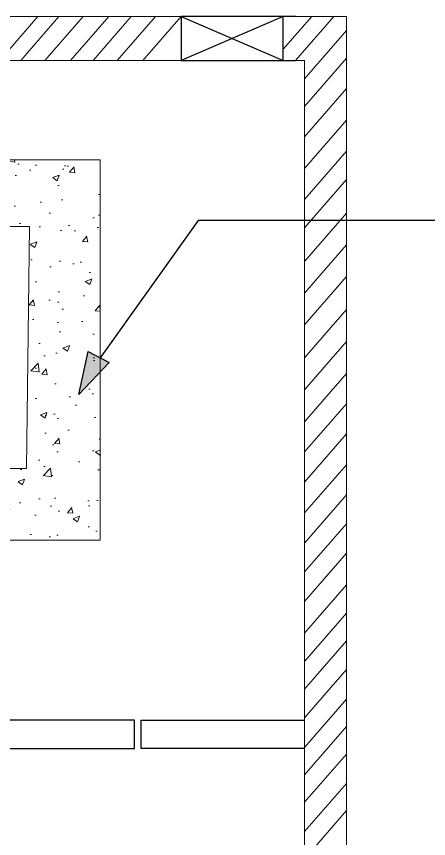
# Paper-space layout 'Plano Corte 1' of a CAD drawing. Header units: millimetres. Extents: x 0 to 420, y 0 to 297.
# Drawn here: x 288.4 to 323, y 180.8 to 249.9 of the extents above; entities that cross this region are included whole.
import ezdxf

# ---------------------------------------------------------------- set-up
doc = ezdxf.new("R2010")
doc.units = ezdxf.units.MM
doc.linetypes.add('PHANTOM', pattern=[2.5, 1.25, -0.25, 0.25, -0.25, 0.25, -0.25])
for name, color, linetype, lineweight in [('EQUIPO', 4, 'Continuous', 20), ('MUROS', 250, 'Continuous', 0), ('TIERRA', 214, 'PHANTOM', 25)]:
    doc.layers.add(name, color=color, linetype=linetype, lineweight=lineweight)

psp = doc.layouts.new('Plano Corte 1')

# ---------------------------------------------------------------- hatches: boundary and pattern name
at = {"layer": 'EQUIPO'}
h = psp.add_hatch(dxfattribs=at)
h.set_pattern_fill('AR-CONC', color=251, scale=0.030478)
h.set_pattern_definition([(50, (-11965.0772, -7765.6415), (5.5526762, -0.485796), [0.5806113, -6.3867246]), (355, (-11965.077, -7765.6415), (-1.074159, 5.823085), [0.464489, -5.1093975]), (100.451445, (-11964.6145, -7765.682), (4.4785172, 5.3372887), [0.4934437, -5.4278852]), (46.1842, (-11965.077, -7764.093), (8.2620242, -1.281378), [0.870917, -9.580087]), (96.63556, (-11964.389, -7764.2), (7.235671, 7.541124), [0.740166, -8.141835]), (351.18415, (-11965.077, -7764.093), (7.235671, 7.541124), [0.6967326, -7.6640614]), (21, (-11964.303, -7764.4803), (4.6209466, -3.1168678), [0.5806113, -6.3867246]), (326, (-11964.303, -7764.4803), (1.8836198, 5.6137333), [0.464489, -5.1093797]), (71.451445, (-11963.918, -7764.74), (6.5045664, 2.4968655), [0.4934437, -5.4278759]), (37.5, (-11965.0772, -7765.6415), (0.09413533, 2.57709257), [0, -5.0474478, 0, -5.1867945, 0, -5.1287334]), (7.5, (-11965.0772, -7765.6415), (2.0365487, 3.0533321), [0, -2.957247, 0, -4.93132554, 0, -1.9547248]), (327.5, (-11966.8036, -7765.6415), (4.1325688, -0.1746023), [0, -1.9353711, 0, -6.0383578, 0, -8.0124363]), (317.5, (-11967.5777, -7765.6415), (4.5147234, 0.7749558), [0, -2.5159824, 0, -4.0100889, 0, -5.689991])])
h.paths.add_polyline_path([(246.603, 237.873), (246.603, 205.909), (295.454, 205.909), (295.454, 237.873)])
h.paths.add_polyline_path([(252.378, 232.183), (289.534, 232.287), (289.274, 211.925), (252.378, 211.925)], flags=16)
at = {"layer": 'MUROS', "linetype": 'ByBlock', "lineweight": -2, "ltscale": 2}
h = psp.add_hatch(color=256, dxfattribs=at)
h.dxf.hatch_style = 1
h.paths.add_polyline_path([(294.458, 221.766), (293.669, 218.14), (296.215, 220.837)])

# ---------------------------------------------------------------- linework, layer by layer
at = {"layer": 'EQUIPO', "color": 251}
for p, q in [((246.603, 237.873), (295.454, 237.873)), ((295.454, 237.873), (295.454, 205.909)), ((252.378, 232.183), (289.534, 232.287)), ((289.534, 232.287), (289.274, 211.925)), ((289.274, 211.925), (252.378, 211.925)), ((295.454, 205.909), (246.603, 205.909))]:
    psp.add_line(p, q, dxfattribs=at)
at = {"layer": 'MUROS'}
for p, q in [((316.149, 249.937), (226.224, 249.937)), ((290.217, 249.937), (287.004, 246.243)), ((291.996, 249.937), (288.783, 246.243)), ((294.032, 249.937), (290.819, 246.243)), ((296.178, 249.937), (292.965, 246.243)), ((298.07, 249.937), (294.857, 246.243)), ((300.106, 249.937), (296.893, 246.243)), ((302.252, 249.937), (299.039, 246.243)), ((313.22, 249.937), (310.831, 247.19)), ((315.07, 249.937), (311.857, 246.243)), ((316.149, 158.706), (316.149, 249.937)), ((316.149, 248.75), (312.62, 244.694)), ((227.896, 246.243), (312.62, 246.243)), ((316.149, 246.433), (312.62, 242.377)), ((312.62, 246.243), (312.62, 162.503)), ((316.149, 243.883), (312.62, 239.827)), ((316.149, 241.214), (312.62, 237.158)), ((316.149, 238.611), (312.62, 234.555)), ((316.149, 236.22), (312.62, 232.164)), ((316.149, 233.392), (312.62, 229.336)), ((316.149, 230.73), (312.62, 226.674)), ((316.149, 228.069), (312.62, 224.013)), ((316.149, 225.296), (312.62, 221.24)), ((316.149, 222.609), (312.62, 218.553)), ((316.149, 219.909), (312.62, 215.853)), ((316.149, 217.374), (312.62, 213.318)), ((316.149, 214.839), (312.62, 210.783)), ((316.149, 212.249), (312.62, 208.193)), ((316.149, 209.714), (312.62, 205.658)), ((316.149, 207.289), (312.62, 203.233)), ((316.149, 204.809), (312.62, 200.753)), ((316.149, 202.136), (312.62, 198.08)), ((316.149, 199.754), (312.62, 195.698)), ((316.149, 197.441), (312.62, 193.385)), ((316.149, 195.025), (312.62, 190.969)), ((316.149, 192.541), (312.62, 188.485)), ((316.149, 190.235), (312.62, 186.179)), ((316.149, 187.924), (312.62, 183.868)), ((316.149, 185.456), (312.62, 181.4)), ((316.149, 183.166), (312.62, 179.11))]:
    psp.add_line(p, q, dxfattribs=at)
at = {"layer": 'MUROS', "linetype": 'ByBlock', "lineweight": -2, "ltscale": 2}
for p, q in [((311.857, 249.937), (302.252, 249.937)), ((302.252, 249.937), (302.252, 246.243)), ((302.252, 249.937), (310.831, 246.243)), ((310.831, 249.937), (302.252, 246.243)), ((310.831, 246.243), (310.831, 249.937)), ((302.252, 246.243), (311.857, 246.243)), ((303.694, 232.781), (295.454, 221.24)), ((337.717, 232.781), (303.694, 232.781)), ((293.669, 218.14), (294.458, 221.766)), ((294.458, 221.766), (296.215, 220.837)), ((296.215, 220.837), (293.669, 218.14))]:
    psp.add_line(p, q, dxfattribs=at)
at = {"layer": 'TIERRA', "linetype": 'ByBlock', "lineweight": -2}
for p, q in [((298.35, 190.779), (270.165, 190.779)), ((298.35, 188.398), (298.35, 190.779)), ((298.87, 190.779), (298.87, 188.416)), ((298.87, 190.779), (312.62, 190.779)), ((267.84, 188.398), (298.35, 188.398)), ((298.87, 188.416), (312.62, 188.416))]:
    psp.add_line(p, q, dxfattribs=at)

doc.saveas('drawing.dxf')
